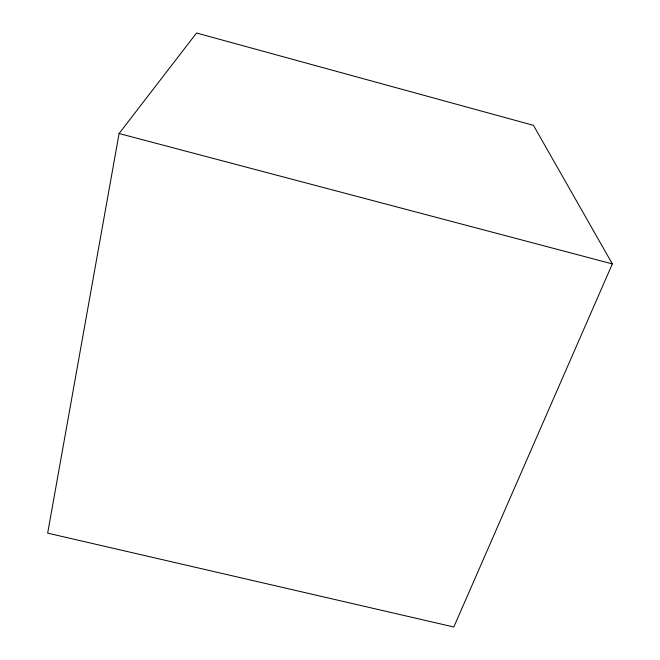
<?xml version="1.0" encoding="UTF-8"?>
<svg xmlns="http://www.w3.org/2000/svg" width="660" height="660" viewBox="0 0 660 660"><rect width="100%" height="100%" fill="white"/><g stroke="black" fill="none" stroke-linecap="round" stroke-linejoin="round"><path stroke-width="0.99" d="M119.089 133.518L47.66 533.14L453.816 627L612.34 263.909L533.462 125.342L196.54 33L119.089 133.518L612.34 263.909"/></g></svg>
